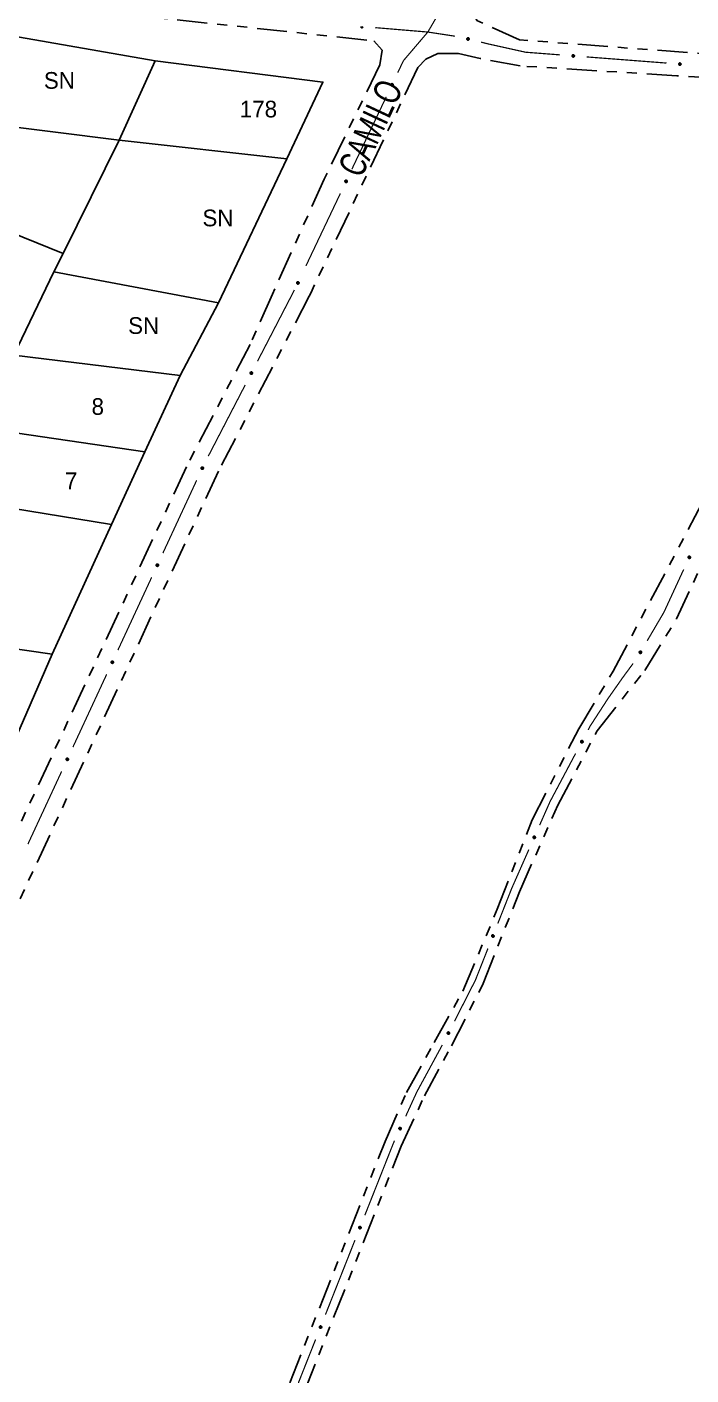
# Model space of a CAD drawing. Extents: x 203665 to 205970, y 4870865 to 4873745.
# Drawn here: x 204110.3 to 204209.7, y 4872557.5 to 4872759.1 of the extents above; entities that cross this region are included whole.
import ezdxf
from ezdxf.enums import TextEntityAlignment as Align

# ---------------------------------------------------------------- set-up
doc = ezdxf.new("R2010")
doc.units = 0
doc.header["$LTSCALE"] = 1.5
doc.header["$MEASUREMENT"] = 0
doc.linetypes.add('TRACO_25', pattern=[8, 3, -1, 1, -1, 1, -1])
for name, color, linetype in [('CD_MALHA_LOTES', 7, 'CONTINUOUS'), ('RU-QUADRA', 210, 'CONTINUOUS'), ('SV-EIXO-RUA-N-PAV', 6, 'CONTINUOUS'), ('SV-RUA-NAO-PAV', 7, 'CONTINUOUS'), ('SV-TXT-RUA-N-PAV', 7, 'CONTINUOUS'), ('Th_NmrPort', 1, 'CONTINUOUS')]:
    doc.layers.add(name, color=color, linetype=linetype)
doc.styles.add('ARIAL', font='ARIAL.SHX')

msp = doc.modelspace()

# ---------------------------------------------------------------- linework, layer by layer
at = {"layer": 'CD_MALHA_LOTES', "linetype": 'Continuous', "flags": 128}
for points in [[(204100.593371, 4872759.080587), (204129.508646, 4872754.007759)], [(204124.140947, 4872742.182294), (204129.508646, 4872754.007759)], [(204129.508646, 4872754.007759), (204154.622469, 4872750.850351)], [(204154.622469, 4872750.850351), (204149.199902, 4872739.361829)], [(204124.140947, 4872742.182294), (204094.290549, 4872745.913631)], [(204115.728558, 4872725.198725), (204124.140947, 4872742.182294)], [(204149.199902, 4872739.361829), (204124.140947, 4872742.182294)], [(204149.199902, 4872739.361829), (204138.984123, 4872717.83483)], [(204115.728558, 4872725.198725), (204089.446417, 4872735.816038)], [(204114.33308, 4872722.481786), (204115.728558, 4872725.198725)], [(204108.357162, 4872710.010408), (204114.33308, 4872722.481786)], [(204138.984123, 4872717.83483), (204114.33308, 4872722.481786)], [(204138.984123, 4872717.83483), (204133.263878, 4872706.978955)], [(204108.357162, 4872710.010408), (204133.263878, 4872706.978955)], [(204133.263878, 4872706.978955), (204127.972386, 4872695.540865)], [(204127.972386, 4872695.540865), (204103.095548, 4872699.169169)], [(204127.972386, 4872695.540865), (204123.000375, 4872684.669604)], [(204123.000375, 4872684.669604), (204098.196731, 4872688.72299)], [(204123.000375, 4872684.669604), (204114.127497, 4872665.269127)], [(204114.127497, 4872665.269127), (204059.944798, 4872673.105512)], [(204114.127497, 4872665.269127), (204105.971338, 4872646.659182)]]:
    msp.add_lwpolyline(points, dxfattribs=at)
at = {"layer": 'RU-QUADRA', "linetype": 'Continuous', "flags": 128}
msp.add_lwpolyline([(204100.604571, 4872759.075214), (204129.508646, 4872754.007759), (204154.622469, 4872750.850351), (204149.199902, 4872739.361829), (204138.984123, 4872717.83483), (204133.263878, 4872706.978955), (204127.972386, 4872695.540865), (204123.000375, 4872684.669604), (204114.127497, 4872665.269127), (204105.971338, 4872646.659182)], dxfattribs=at)
at = {"layer": 'SV-EIXO-RUA-N-PAV', "const_width": 0.18}
for points in [[(204172.240486, 4872761.606506), (204170.517344, 4872758.664423)], [(204170.32127, 4872758.329648), (204162.446646, 4872758.987944)], [(204170.517344, 4872758.664423), (204170.32127, 4872758.329648)], [(204170.32127, 4872758.329648), (204166.680361, 4872754.058971)], [(204170.418055, 4872758.314862), (204170.32127, 4872758.329648)], [(204174.372174, 4872757.71076), (204170.418055, 4872758.314862)], [(204179.514638, 4872756.517817), (204178.270065, 4872756.824173)], [(204180.21581, 4872756.362001), (204179.514638, 4872756.517817)], [(204184.950133, 4872755.309929), (204180.21581, 4872756.362001)], [(204185.09988, 4872755.298419), (204184.950133, 4872755.309929)], [(204190.085174, 4872754.915207), (204185.09988, 4872755.298419)], [(204206.038112, 4872753.688929), (204194.073408, 4872754.608638)], [(204166.674091, 4872754.051616), (204165.819507, 4872752.254084)], [(204166.680361, 4872754.058971), (204166.674091, 4872754.051616)], [(204164.102039, 4872748.641564), (204158.949636, 4872737.804002)], [(204157.232168, 4872734.191482), (204152.079765, 4872723.35392)], [(204150.356458, 4872719.744301), (204144.832029, 4872709.09157)], [(204142.990552, 4872705.540659), (204137.466123, 4872694.887928)], [(204135.729716, 4872691.285425), (204130.678313, 4872680.40042)], [(204208.608975, 4872677.947916), (204205.675563, 4872671.592203)], [(204128.994511, 4872676.772085), (204123.943108, 4872665.887081)], [(204205.665108, 4872671.569552), (204203.147131, 4872667.278755)], [(204205.675563, 4872671.592203), (204205.665108, 4872671.569552)], [(204201.037605, 4872663.884908), (204199.852824, 4872662.273606)], [(204122.259307, 4872662.258746), (204117.207903, 4872651.373742)], [(204199.852824, 4872662.273606), (204199.498408, 4872661.791601)], [(204199.498408, 4872661.791601), (204197.542605, 4872659.008342)], [(204197.290319, 4872658.64932), (204194.80735, 4872654.823171)], [(204197.542605, 4872659.008342), (204197.290319, 4872658.64932)], [(204194.613463, 4872654.5244), (204194.311344, 4872653.955856)], [(204194.80735, 4872654.823171), (204194.613463, 4872654.5244)], [(204192.434339, 4872650.423597), (204188.680329, 4872643.35908)], [(204115.524102, 4872647.745407), (204110.472698, 4872636.860402)], [(204188.613198, 4872643.232749), (204187.054123, 4872639.704963)], [(204188.680329, 4872643.35908), (204188.613198, 4872643.232749)], [(204185.43722, 4872636.046326), (204183.011865, 4872630.55837)], [(204182.869727, 4872630.236749), (204180.79111, 4872624.984755)], [(204183.011865, 4872630.55837), (204182.869727, 4872630.236749)], [(204179.319098, 4872621.265457), (204177.479082, 4872616.616334)], [(204177.448032, 4872616.537881), (204174.310051, 4872610.375174)], [(204177.479082, 4872616.616334), (204177.448032, 4872616.537881)], [(204172.48324, 4872606.816868), (204169.145006, 4872600.664129)], [(204168.676868, 4872599.801299), (204167.004104, 4872596.147667)], [(204169.145006, 4872600.664129), (204168.676868, 4872599.801299)], [(204165.188046, 4872592.181053), (204160.897601, 4872581.363398)], [(204165.33898, 4872592.510723), (204165.188046, 4872592.181053)], [(204159.422895, 4872577.645167), (204154.998776, 4872566.490474)], [(204153.52407, 4872562.772243), (204150.943334, 4872556.265339)]]:
    msp.add_lwpolyline(points, dxfattribs=at)
at = {"layer": 'SV-EIXO-RUA-N-PAV'}
for points in [[(204160.625796, 4872759.101487), (204160.613567, 4872759.066965), (204160.587608, 4872759.03289), (204160.587608, 4872759.03289), (204160.550715, 4872759.000781), (204160.512442, 4872758.98073), (204160.475706, 4872758.973194), (204160.441508, 4872758.974999), (204160.406729, 4872758.980787), (204160.372952, 4872758.994358), (204160.3388, 4872759.017724), (204160.306331, 4872759.054507), (204160.288368, 4872759.095064)], [(204160.61498, 4872759.084761), (204160.301881, 4872759.073965)], [(204160.613567, 4872759.066965), (204160.306331, 4872759.054507)], [(204160.5999, 4872759.05179), (204160.326235, 4872759.037697)], [(204160.587608, 4872759.03289), (204160.3388, 4872759.017724)], [(204160.566802, 4872759.016217), (204160.363281, 4872759.005845)], [(204160.550715, 4872759.000781), (204160.372952, 4872758.994358)], [(204160.528947, 4872758.989257), (204160.398745, 4872758.987818)], [(204160.512442, 4872758.98073), (204160.406729, 4872758.980787)], [(204176.500554, 4872757.256388), (204176.151909, 4872757.306091)], [(204176.489742, 4872757.222716), (204176.155505, 4872757.26945)], [(204176.50134, 4872757.274841), (204176.156969, 4872757.325883)], [(204176.506964, 4872757.291215), (204176.157366, 4872757.341441)], [(204176.491209, 4872757.239393), (204176.158111, 4872757.28485)], [(204176.47643, 4872757.2079), (204176.165531, 4872757.246487)], [(204176.503195, 4872757.310921), (204176.166122, 4872757.357356)], [(204176.472236, 4872757.190548), (204176.166865, 4872757.226571)], [(204176.505797, 4872757.327475), (204176.168777, 4872757.37374)], [(204176.4971, 4872757.348958), (204176.183876, 4872757.389523)], [(204176.456352, 4872757.177711), (204176.183876, 4872757.20684)], [(204176.492138, 4872757.367459), (204176.189289, 4872757.405529)], [(204176.44124, 4872757.160979), (204176.193144, 4872757.185139)], [(204176.475778, 4872757.387933), (204176.206931, 4872757.420384)], [(204176.41807, 4872757.147787), (204176.215451, 4872757.169557)], [(204176.467606, 4872757.409542), (204176.218416, 4872757.435701)], [(204176.399756, 4872757.135074), (204176.223196, 4872757.156692)], [(204176.446527, 4872757.423238), (204176.24721, 4872757.447006)], [(204176.376446, 4872757.127117), (204176.247638, 4872757.146176)], [(204176.358805, 4872757.121293), (204176.254417, 4872757.137977)], [(204176.437279, 4872757.438922), (204176.260717, 4872757.461117)], [(204176.417642, 4872757.448616), (204176.287183, 4872757.466677)], [(204176.406737, 4872757.45747), (204176.300956, 4872757.474353)], [(204192.257602, 4872754.7804), (204191.904499, 4872754.77265)], [(204192.256987, 4872754.744993), (204191.904909, 4872754.736883)], [(204192.254737, 4872754.763326), (204191.906658, 4872754.757237)], [(204192.250508, 4872754.815979), (204191.910462, 4872754.806382)], [(204192.250654, 4872754.799222), (204191.910528, 4872754.789785)], [(204192.25184, 4872754.710005), (204191.914462, 4872754.701327)], [(204192.250553, 4872754.726697), (204191.914509, 4872754.716946)], [(204192.238407, 4872754.835746), (204191.922771, 4872754.824426)], [(204192.230481, 4872754.853183), (204191.925488, 4872754.841103)], [(204192.241136, 4872754.693207), (204191.928116, 4872754.680318)], [(204192.239843, 4872754.675403), (204191.932697, 4872754.66089)], [(204192.210986, 4872754.870699), (204191.940456, 4872754.858649)], [(204192.199383, 4872754.890677), (204191.949275, 4872754.875641)], [(204192.226277, 4872754.660136), (204191.952712, 4872754.644213)], [(204192.214112, 4872754.641154), (204191.965411, 4872754.624325)], [(204192.176344, 4872754.900733), (204191.975827, 4872754.891512)], [(204192.164651, 4872754.914689), (204191.986838, 4872754.907647)], [(204192.143691, 4872754.921034), (204192.012036, 4872754.917468)], [(204192.131482, 4872754.927981), (204192.024365, 4872754.927298)], [(204192.193417, 4872754.624342), (204191.98997, 4872754.61261)], [(204192.177434, 4872754.6088), (204191.999718, 4872754.601188)], [(204192.155743, 4872754.59713), (204192.025554, 4872754.594821)], [(204192.139296, 4872754.588493), (204192.033585, 4872754.587843)], [(204208.21054, 4872753.554122), (204207.857438, 4872753.546372)], [(204208.209925, 4872753.518715), (204207.857848, 4872753.510605)], [(204208.207675, 4872753.537048), (204207.859596, 4872753.530959)], [(204208.203446, 4872753.5897), (204207.863401, 4872753.580104)], [(204208.203592, 4872753.572944), (204207.863467, 4872753.563507)], [(204208.204778, 4872753.483727), (204207.867401, 4872753.475048)], [(204208.203491, 4872753.500419), (204207.867447, 4872753.490668)], [(204208.191345, 4872753.609468), (204207.875709, 4872753.598148)], [(204208.183419, 4872753.626905), (204207.878426, 4872753.614825)], [(204208.194074, 4872753.466929), (204207.881055, 4872753.454039)], [(204208.192781, 4872753.449124), (204207.885635, 4872753.434612)], [(204208.163924, 4872753.644421), (204207.893394, 4872753.632371)], [(204208.152321, 4872753.664398), (204207.902213, 4872753.649363)], [(204208.179215, 4872753.433857), (204207.90565, 4872753.417935)], [(204208.16705, 4872753.414876), (204207.918349, 4872753.398047)], [(204208.129282, 4872753.674454), (204207.928765, 4872753.665234)], [(204208.117589, 4872753.688411), (204207.939776, 4872753.681368)], [(204208.146356, 4872753.398064), (204207.942909, 4872753.386332)], [(204208.130373, 4872753.382521), (204207.952657, 4872753.37491)], [(204208.096629, 4872753.694756), (204207.964974, 4872753.69119)], [(204208.08442, 4872753.701702), (204207.977303, 4872753.70102)], [(204208.108682, 4872753.370852), (204207.978492, 4872753.368542)], [(204208.092234, 4872753.362215), (204207.986523, 4872753.361565)], [(204164.883696, 4872750.606124), (204164.807969, 4872750.367282)], [(204164.906507, 4872750.609784), (204164.820664, 4872750.352952)], [(204164.929852, 4872750.621694), (204164.83167, 4872750.332684)], [(204164.948972, 4872750.622834), (204164.846261, 4872750.324163)], [(204164.971766, 4872750.627035), (204164.858685, 4872750.306199)], [(204164.987458, 4872750.621157), (204164.8742, 4872750.300304)], [(204165.00752, 4872750.620888), (204164.88803, 4872750.288527)], [(204165.022428, 4872750.612086), (204164.903191, 4872750.28501)], [(204165.040347, 4872750.607606), (204164.921561, 4872750.276074)], [(204164.824508, 4872750.556134), (204164.786702, 4872750.455908)], [(204164.835374, 4872750.565036), (204164.791453, 4872750.440873)], [(204164.848818, 4872750.582323), (204164.791577, 4872750.413829)], [(204164.866041, 4872750.588229), (204164.802685, 4872750.397761)], [(204165.055115, 4872750.595035), (204164.943616, 4872750.277879)], [(204165.071157, 4872750.590246), (204164.958177, 4872750.272229)], [(204165.082995, 4872750.574226), (204164.982687, 4872750.277434)], [(204165.099149, 4872750.566629), (204165.002464, 4872750.274737)], [(204165.10853, 4872750.548488), (204165.025213, 4872750.287434)], [(204165.121882, 4872750.530321), (204165.048334, 4872750.292149)], [(204165.130146, 4872750.504972), (204165.068083, 4872750.310868)], [(204165.138917, 4872750.484476), (204165.082242, 4872750.315867)], [(204165.142025, 4872750.460042), (204165.097457, 4872750.337696)], [(204165.144184, 4872750.44159), (204165.106852, 4872750.342689)], [(204157.954637, 4872736.106052), (204157.916831, 4872736.005826)], [(204157.965503, 4872736.114954), (204157.921582, 4872735.990791)], [(204157.978947, 4872736.132241), (204157.921706, 4872735.963747)], [(204157.99617, 4872736.138146), (204157.932814, 4872735.947679)], [(204158.013825, 4872736.156042), (204157.938098, 4872735.917199)], [(204158.036636, 4872736.159702), (204157.950793, 4872735.90287)], [(204158.059981, 4872736.171612), (204157.961799, 4872735.882602)], [(204158.079101, 4872736.172752), (204157.97639, 4872735.874081)], [(204158.101895, 4872736.176953), (204157.988814, 4872735.856117)], [(204158.117587, 4872736.171075), (204158.004329, 4872735.850222)], [(204158.137649, 4872736.170806), (204158.018159, 4872735.838445)], [(204158.152557, 4872736.162004), (204158.03332, 4872735.834928)], [(204158.170476, 4872736.157524), (204158.05169, 4872735.825991)], [(204158.185245, 4872736.144953), (204158.073745, 4872735.827796)], [(204158.201287, 4872736.140163), (204158.088306, 4872735.822147)], [(204158.213124, 4872736.124144), (204158.112816, 4872735.827352)], [(204158.229278, 4872736.116547), (204158.132593, 4872735.824655)], [(204158.238659, 4872736.098406), (204158.155342, 4872735.837351)], [(204158.252011, 4872736.080239), (204158.178463, 4872735.842067)], [(204158.260275, 4872736.05489), (204158.198212, 4872735.860786)], [(204158.269046, 4872736.034394), (204158.212371, 4872735.865785)], [(204158.272154, 4872736.00996), (204158.227586, 4872735.887614)], [(204158.274313, 4872735.991508), (204158.236981, 4872735.892606)], [(204150.735486, 4872720.921295), (204150.69768, 4872720.821068)], [(204150.746352, 4872720.930197), (204150.70243, 4872720.806033)], [(204150.759796, 4872720.947484), (204150.702555, 4872720.778989)], [(204150.777019, 4872720.953389), (204150.713663, 4872720.762921)], [(204150.794673, 4872720.971284), (204150.718947, 4872720.732442)], [(204150.817485, 4872720.974944), (204150.731642, 4872720.718112)], [(204150.84083, 4872720.986854), (204150.742648, 4872720.697844)], [(204150.85995, 4872720.987995), (204150.757239, 4872720.689323)], [(204150.882743, 4872720.992195), (204150.769663, 4872720.671359)], [(204150.898436, 4872720.986318), (204150.785178, 4872720.665464)], [(204150.918498, 4872720.986048), (204150.799008, 4872720.653687)], [(204150.933406, 4872720.977246), (204150.814169, 4872720.650171)], [(204150.951325, 4872720.972767), (204150.832539, 4872720.641234)], [(204150.966093, 4872720.960195), (204150.854593, 4872720.643039)], [(204150.982135, 4872720.955406), (204150.869155, 4872720.63739)], [(204150.993973, 4872720.939387), (204150.893665, 4872720.642594)], [(204151.010127, 4872720.93179), (204150.913442, 4872720.639897)], [(204151.019508, 4872720.913648), (204150.936191, 4872720.652594)], [(204151.03286, 4872720.895482), (204150.959312, 4872720.657309)], [(204151.041124, 4872720.870132), (204150.979061, 4872720.676028)], [(204151.049895, 4872720.849636), (204150.99322, 4872720.681027)], [(204151.053003, 4872720.825202), (204151.008435, 4872720.702857)], [(204151.055162, 4872720.806751), (204151.01783, 4872720.707849)], [(204143.778856, 4872707.429076), (204143.737604, 4872707.330218)], [(204143.804058, 4872707.454408), (204143.741019, 4872707.287996)], [(204143.790023, 4872707.437597), (204143.741831, 4872707.315028)], [(204143.821475, 4872707.459713), (204143.751564, 4872707.271553)], [(204143.839738, 4872707.476987), (204143.75579, 4872707.240909)], [(204143.862663, 4872707.479856), (204143.767982, 4872707.226148)], [(204143.886406, 4872707.49095), (204143.778279, 4872707.205511)], [(204143.905554, 4872707.491428), (204143.792567, 4872707.196491)], [(204143.928479, 4872707.494837), (204143.804362, 4872707.178107)], [(204143.943959, 4872707.48842), (204143.819664, 4872707.171679)], [(204143.963999, 4872707.487456), (204143.833077, 4872707.159431)], [(204143.978594, 4872707.478144), (204143.848107, 4872707.155391)], [(204143.996347, 4872707.473047), (204143.866157, 4872707.145824)], [(204144.010672, 4872707.459972), (204143.888261, 4872707.146864)], [(204144.026538, 4872707.45463), (204143.902619, 4872707.140715)], [(204144.037814, 4872707.43821), (204143.927294, 4872707.145068)], [(204144.053696, 4872707.430059), (204143.946966, 4872707.141688)], [(204144.062443, 4872707.411604), (204143.970141, 4872707.153589)], [(204144.075158, 4872707.392986), (204143.99341, 4872707.157502)], [(204144.08254, 4872707.367366), (204144.013796, 4872707.175526)], [(204144.090597, 4872707.346578), (204144.02812, 4872707.180032)], [(204144.092857, 4872707.322051), (204144.044081, 4872707.201322)], [(204144.094376, 4872707.303536), (204144.053643, 4872707.205986)], [(204136.434351, 4872693.20663), (204136.397478, 4872693.106057)], [(204136.445133, 4872693.215633), (204136.402368, 4872693.091066)], [(204136.458416, 4872693.233044), (204136.402744, 4872693.064025)], [(204136.475583, 4872693.239109), (204136.414001, 4872693.048061)], [(204136.493071, 4872693.257168), (204136.419568, 4872693.017632)], [(204136.515847, 4872693.26104), (204136.432397, 4872693.003421)], [(204136.53908, 4872693.273167), (204136.44359, 4872692.983256)], [(204136.558189, 4872693.274485), (204136.458259, 4872692.974871)], [(204136.580942, 4872693.278897), (204136.47085, 4872692.957023)], [(204136.596689, 4872693.273166), (204136.48642, 4872692.951273)], [(204136.616752, 4872693.273083), (204136.500358, 4872692.939625)], [(204136.631742, 4872693.26442), (204136.515551, 4872692.93625)], [(204136.649702, 4872693.260107), (204136.534004, 4872692.927484)], [(204136.664586, 4872693.247674), (204136.55604, 4872692.929494)], [(204136.680672, 4872693.243034), (204136.570654, 4872692.923981)], [(204136.692658, 4872693.227125), (204136.595114, 4872692.929413)], [(204136.708882, 4872693.219679), (204136.614916, 4872692.9269)], [(204136.718432, 4872693.201626), (204136.637546, 4872692.939807)], [(204136.731951, 4872693.183584), (204136.660621, 4872692.944738)], [(204136.740452, 4872693.158312), (204136.680196, 4872692.963639)], [(204136.749413, 4872693.137899), (204136.694308, 4872692.96877)], [(204136.752747, 4872693.113494), (204136.709319, 4872692.99074)], [(204136.755078, 4872693.095064), (204136.718668, 4872692.995819)], [(204129.699146, 4872678.693291), (204129.662274, 4872678.592718)], [(204129.709928, 4872678.702294), (204129.667164, 4872678.577727)], [(204129.723211, 4872678.719705), (204129.66754, 4872678.550685)], [(204129.740379, 4872678.72577), (204129.678796, 4872678.534721)], [(204129.757866, 4872678.743829), (204129.684364, 4872678.504293)], [(204129.780642, 4872678.747701), (204129.697192, 4872678.490081)], [(204129.803876, 4872678.759827), (204129.708385, 4872678.469917)], [(204129.822985, 4872678.761146), (204129.723055, 4872678.461532)], [(204129.845738, 4872678.765558), (204129.735645, 4872678.443684)], [(204129.861484, 4872678.759826), (204129.751215, 4872678.437934)], [(204129.881547, 4872678.759744), (204129.765153, 4872678.426286)], [(204129.896537, 4872678.751081), (204129.780346, 4872678.42291)], [(204129.914497, 4872678.746768), (204129.798799, 4872678.414145)], [(204129.929382, 4872678.734334), (204129.820836, 4872678.416155)], [(204129.945467, 4872678.729694), (204129.835449, 4872678.410641)], [(204129.957453, 4872678.713786), (204129.85991, 4872678.416073)], [(204129.973677, 4872678.706339), (204129.879711, 4872678.413561)], [(204129.983227, 4872678.688286), (204129.902341, 4872678.426468)], [(204129.996747, 4872678.670245), (204129.925417, 4872678.431398)], [(204130.005247, 4872678.644973), (204129.944991, 4872678.4503)], [(204130.014208, 4872678.624559), (204129.959103, 4872678.455431)], [(204130.017543, 4872678.600155), (204129.974115, 4872678.477401)], [(204130.019873, 4872678.581725), (204129.983463, 4872678.48248)], [(204209.309604, 4872679.870586), (204209.272941, 4872679.769936)], [(204209.320367, 4872679.879612), (204209.277862, 4872679.754956)], [(204209.333614, 4872679.897051), (204209.278294, 4872679.727915)], [(204209.350769, 4872679.903151), (204209.289584, 4872679.711975)], [(204209.368218, 4872679.921246), (204209.295215, 4872679.681558)], [(204209.390986, 4872679.925166), (204209.308073, 4872679.667373)], [(204209.414194, 4872679.937341), (204209.319308, 4872679.647232)], [(204209.4333, 4872679.938699), (204209.333995, 4872679.638878)], [(204209.456044, 4872679.943159), (204209.346623, 4872679.621056)], [(204209.471803, 4872679.93746), (204209.362205, 4872679.615338)], [(204209.491866, 4872679.937419), (204209.376167, 4872679.60372)], [(204209.506874, 4872679.928788), (204209.391367, 4872679.600376)], [(204209.524843, 4872679.924512), (204209.409838, 4872679.591649)], [(204209.539753, 4872679.91211), (204209.431871, 4872679.593704)], [(204209.555849, 4872679.907503), (204209.446496, 4872679.588221)], [(204209.567867, 4872679.89162), (204209.470945, 4872679.593704)], [(204209.584107, 4872679.884207), (204209.490751, 4872679.591233)], [(204209.593694, 4872679.866174), (204209.513354, 4872679.604188)], [(204209.607252, 4872679.84816), (204209.53642, 4872679.609166)], [(204209.615804, 4872679.822907), (204209.555954, 4872679.628108)], [(204209.624808, 4872679.802512), (204209.570056, 4872679.633269)], [(204209.628194, 4872679.778114), (204209.585022, 4872679.65527)], [(204209.630562, 4872679.759689), (204209.594359, 4872679.660368)], [(204122.963941, 4872664.179952), (204122.927069, 4872664.079378)], [(204122.974723, 4872664.188955), (204122.931959, 4872664.064388)], [(204122.988006, 4872664.206366), (204122.932335, 4872664.037346)], [(204123.005174, 4872664.212431), (204122.943591, 4872664.021382)], [(204123.022661, 4872664.230489), (204122.949159, 4872663.990953)], [(204123.045437, 4872664.234362), (204122.961987, 4872663.976742)], [(204123.068671, 4872664.246488), (204122.97318, 4872663.956577)], [(204123.08778, 4872664.247806), (204122.98785, 4872663.948193)], [(204123.110533, 4872664.252219), (204123.000441, 4872663.930345)], [(204123.126279, 4872664.246487), (204123.01601, 4872663.924594)], [(204123.146343, 4872664.246404), (204123.029949, 4872663.912947)], [(204123.161332, 4872664.237742), (204123.045141, 4872663.909571)], [(204123.179292, 4872664.233429), (204123.063594, 4872663.900806)], [(204123.194177, 4872664.220995), (204123.085631, 4872663.902816)], [(204123.210263, 4872664.216355), (204123.100245, 4872663.897302)], [(204123.222248, 4872664.200447), (204123.124705, 4872663.902734)], [(204123.238473, 4872664.193), (204123.144506, 4872663.900221)], [(204123.248022, 4872664.174947), (204123.167136, 4872663.913129)], [(204123.261542, 4872664.156905), (204123.190212, 4872663.918059)], [(204123.270042, 4872664.131634), (204123.209786, 4872663.936961)], [(204123.279003, 4872664.11122), (204123.223898, 4872663.942092)], [(204123.282338, 4872664.086816), (204123.23891, 4872663.964061)], [(204123.284668, 4872664.068385), (204123.248258, 4872663.969141)], [(204202.008538, 4872665.673556), (204201.962177, 4872665.576989)], [(204202.035028, 4872665.697537), (204201.963381, 4872665.534645)], [(204202.020135, 4872665.681482), (204201.965604, 4872665.561598)], [(204202.052699, 4872665.701925), (204201.973053, 4872665.517674)], [(204202.07184, 4872665.718221), (204201.975672, 4872665.486851)], [(204202.094882, 4872665.719888), (204201.987076, 4872665.471474)], [(204202.119173, 4872665.729727), (204201.996281, 4872665.450327)], [(204202.13832, 4872665.729204), (204202.010077, 4872665.440572)], [(204202.161392, 4872665.73141), (204202.020896, 4872665.421598)], [(204202.176515, 4872665.724193), (204202.035841, 4872665.414378)], [(204202.196478, 4872665.722184), (204202.048597, 4872665.401446)], [(204202.210566, 4872665.712121), (204202.063395, 4872665.396627)], [(204202.228029, 4872665.706103), (204202.080921, 4872665.38613)], [(204202.241651, 4872665.692298), (204202.103049, 4872665.386014)], [(204202.257217, 4872665.686135), (204202.117065, 4872665.379122)], [(204202.267619, 4872665.669148), (204202.141934, 4872665.38218)], [(204202.283053, 4872665.660178), (204202.161403, 4872665.377777)], [(204202.290825, 4872665.641291), (204202.185167, 4872665.388452)], [(204202.302549, 4872665.622035), (204202.20861, 4872665.391143)], [(204202.308583, 4872665.596064), (204202.229909, 4872665.408078)], [(204202.315542, 4872665.574884), (204202.244449, 4872665.411829)], [(204202.316518, 4872665.550272), (204202.261501, 4872665.432256)], [(204202.317067, 4872665.531703), (204202.271294, 4872665.436414)], [(204193.241547, 4872652.304011), (204193.199305, 4872652.205572)], [(204193.267002, 4872652.329089), (204193.202297, 4872652.163317)], [(204193.252799, 4872652.312419), (204193.20338, 4872652.19034)], [(204193.284471, 4872652.334219), (204193.212676, 4872652.146769)], [(204193.302907, 4872652.351309), (204193.216595, 4872652.116085)], [(204193.325859, 4872652.353947), (204193.228638, 4872652.101202)], [(204193.349712, 4872652.364803), (204193.238728, 4872652.080463)], [(204193.368864, 4872652.365089), (204193.252924, 4872652.0713)], [(204193.391822, 4872652.368268), (204193.264534, 4872652.052799)], [(204193.407237, 4872652.361696), (204193.27977, 4872652.046217)], [(204193.427267, 4872652.360531), (204193.293061, 4872652.033835)], [(204193.441767, 4872652.351073), (204193.308049, 4872652.029645)], [(204193.459468, 4872652.345797), (204193.326002, 4872652.019897)], [(204193.473661, 4872652.332579), (204193.348115, 4872652.020716)], [(204193.489473, 4872652.327079), (204193.362411, 4872652.014422)], [(204193.500583, 4872652.310547), (204193.387128, 4872652.018528)], [(204193.516383, 4872652.302237), (204193.406765, 4872652.014951)], [(204193.524945, 4872652.283695), (204193.430058, 4872652.026619)], [(204193.537472, 4872652.26495), (204193.453366, 4872652.030298)], [(204193.544597, 4872652.239257), (204193.473931, 4872652.048117)], [(204193.552444, 4872652.21839), (204193.4883, 4872652.052479)], [(204193.554458, 4872652.193841), (204193.504474, 4872652.073607)], [(204193.555791, 4872652.175312), (204193.514083, 4872652.078175)], [(204116.228737, 4872649.666612), (204116.191864, 4872649.566039)], [(204116.239519, 4872649.675615), (204116.196754, 4872649.551049)], [(204116.252802, 4872649.693027), (204116.19713, 4872649.524007)], [(204116.269969, 4872649.699091), (204116.208387, 4872649.508043)], [(204116.287456, 4872649.71715), (204116.213954, 4872649.477614)], [(204116.310233, 4872649.721022), (204116.226782, 4872649.463403)], [(204116.333466, 4872649.733149), (204116.237976, 4872649.443238)], [(204116.352575, 4872649.734467), (204116.252645, 4872649.434854)], [(204116.375328, 4872649.738879), (204116.265236, 4872649.417005)], [(204116.391074, 4872649.733148), (204116.280805, 4872649.411255)], [(204116.411138, 4872649.733065), (204116.294744, 4872649.399607)], [(204116.426128, 4872649.724402), (204116.309937, 4872649.396232)], [(204116.444087, 4872649.720089), (204116.328389, 4872649.387466)], [(204116.458972, 4872649.707656), (204116.350426, 4872649.389476)], [(204116.475058, 4872649.703016), (204116.36504, 4872649.383963)], [(204116.487043, 4872649.687107), (204116.3895, 4872649.389395)], [(204116.503268, 4872649.679661), (204116.409301, 4872649.386882)], [(204116.512817, 4872649.661608), (204116.431931, 4872649.39979)], [(204116.526337, 4872649.643566), (204116.455007, 4872649.40472)], [(204116.534837, 4872649.618294), (204116.474581, 4872649.423622)], [(204116.543798, 4872649.597881), (204116.488694, 4872649.428752)], [(204116.547133, 4872649.573477), (204116.503705, 4872649.450722)], [(204116.549463, 4872649.555046), (204116.513053, 4872649.455801)], [(204186.106463, 4872637.980144), (204186.071443, 4872637.878911)], [(204186.117078, 4872637.989344), (204186.076608, 4872637.864013)], [(204186.130039, 4872638.006996), (204186.07748, 4872637.836983)], [(204186.147093, 4872638.013375), (204186.089028, 4872637.821228)], [(204186.164245, 4872638.031751), (204186.095153, 4872637.790906)], [(204186.186947, 4872638.036041), (204186.10824, 4872637.776933)], [(204186.209954, 4872638.048592), (204186.119802, 4872637.756977)], [(204186.229035, 4872638.050261), (204186.134623, 4872637.748863)], [(204186.251703, 4872638.05509), (204186.147539, 4872637.73125)], [(204186.267552, 4872638.049649), (204186.163211, 4872637.725786)], [(204186.287614, 4872638.049935), (204186.177362, 4872637.714396)], [(204186.30276, 4872638.041548), (204186.192614, 4872637.7113)], [(204186.320796, 4872638.037566), (204186.211224, 4872637.702875)], [(204186.335906, 4872638.025408), (204186.23322, 4872637.705289)], [(204186.352075, 4872638.021064), (204186.247933, 4872637.700045)], [(204186.36435, 4872638.005378), (204186.272289, 4872637.705925)], [(204186.380709, 4872637.998231), (204186.292133, 4872637.703776)], [(204186.390588, 4872637.980356), (204186.314523, 4872637.717097)], [(204186.404437, 4872637.962566), (204186.337504, 4872637.72245)], [(204186.413399, 4872637.937454), (204186.356728, 4872637.741708)], [(204186.422734, 4872637.917209), (204186.370743, 4872637.747097)], [(204186.426516, 4872637.89287), (204186.385349, 4872637.769339)], [(204186.429184, 4872637.874485), (204186.394602, 4872637.774589)], [(204179.9119, 4872623.22406), (204179.880882, 4872623.12153)], [(204179.922146, 4872623.233669), (204179.886627, 4872623.106846)], [(204179.934404, 4872623.251817), (204179.88856, 4872623.079871)], [(204179.951193, 4872623.25886), (204179.900718, 4872623.064582)], [(204179.967612, 4872623.277896), (204179.908029, 4872623.034524)], [(204179.990127, 4872623.283074), (204179.921654, 4872623.021076)], [(204180.012623, 4872623.296519), (204179.93399, 4872623.001589)], [(204180.031624, 4872623.298935), (204179.949118, 4872622.994063)], [(204180.054086, 4872623.304651), (204179.962716, 4872622.97697)], [(204180.070136, 4872623.299836), (204179.978591, 4872622.972126)], [(204180.090171, 4872623.300909), (204179.993177, 4872622.961301)], [(204180.105635, 4872623.293124), (204180.008539, 4872622.958806)], [(204180.123813, 4872623.289853), (204180.027466, 4872622.951118)], [(204180.139389, 4872623.278297), (204180.049351, 4872622.954394)], [(204180.155716, 4872623.274591), (204180.064258, 4872622.949731)], [(204180.168598, 4872623.2594), (204180.088365, 4872622.956563)], [(204180.185224, 4872623.2529), (204180.108278, 4872622.955195)], [(204180.195797, 4872623.235427), (204180.130127, 4872622.969385)], [(204180.210334, 4872623.218194), (204180.15288, 4872622.975636)], [(204180.220276, 4872623.193454), (204180.171333, 4872622.995634)], [(204180.230398, 4872623.17359), (204180.185126, 4872623.001569)], [(204180.235133, 4872623.149419), (204180.198847, 4872623.024367)], [(204180.238521, 4872623.131153), (204180.207888, 4872623.029976)], [(204173.269275, 4872608.704892), (204173.228759, 4872608.60573)], [(204173.294288, 4872608.730411), (204173.232489, 4872608.563534)], [(204173.280378, 4872608.713496), (204173.233099, 4872608.590572)], [(204173.311665, 4872608.735846), (204173.243156, 4872608.54717)], [(204173.329799, 4872608.753255), (204173.24761, 4872608.516559)], [(204173.352701, 4872608.756294), (204173.259911, 4872608.501889)], [(204173.376362, 4872608.767565), (204173.270361, 4872608.481329)], [(204173.395506, 4872608.768185), (204173.284715, 4872608.472415)], [(204173.418405, 4872608.771765), (204173.296647, 4872608.45412)], [(204173.433932, 4872608.765463), (204173.311996, 4872608.447806)], [(204173.453979, 4872608.764648), (204173.325501, 4872608.435657)], [(204173.468642, 4872608.755445), (204173.34056, 4872608.43173)], [(204173.486433, 4872608.750479), (204173.358681, 4872608.422297)], [(204173.500854, 4872608.737511), (204173.380776, 4872608.423502)], [(204173.51676, 4872608.732288), (204173.395179, 4872608.417459)], [(204173.528158, 4872608.715953), (204173.419821, 4872608.421996)], [(204173.5441, 4872608.707919), (204173.439518, 4872608.418762)], [(204173.552984, 4872608.68953), (204173.462603, 4872608.430836)], [(204173.565837, 4872608.671007), (204173.485844, 4872608.434921)], [(204173.57341, 4872608.645443), (204173.506094, 4872608.453097)], [(204173.581621, 4872608.624716), (204173.520384, 4872608.457709)], [(204173.584063, 4872608.600206), (204173.536187, 4872608.479117)], [(204173.58572, 4872608.581703), (204173.545714, 4872608.483852)], [(204166.033728, 4872594.435526), (204165.997373, 4872594.334764)], [(204166.044463, 4872594.444584), (204166.00234, 4872594.319799)], [(204166.057656, 4872594.462063), (204166.002855, 4872594.29276)], [(204166.074793, 4872594.468216), (204166.014193, 4872594.276854)], [(204166.092187, 4872594.486365), (204166.019917, 4872594.246454)], [(204166.114943, 4872594.490354), (204166.032818, 4872594.232309)], [(204166.138114, 4872594.5026), (204166.044115, 4872594.212202)], [(204166.157215, 4872594.504016), (204166.058827, 4872594.203893)], [(204166.179946, 4872594.508546), (204166.07151, 4872594.18611)], [(204166.195721, 4872594.502895), (204166.087109, 4872594.18044)], [(204166.215785, 4872594.502915), (204166.101107, 4872594.168864)], [(204166.230819, 4872594.49433), (204166.116317, 4872594.165566)], [(204166.2488, 4872594.490109), (204166.134814, 4872594.156896)], [(204166.263749, 4872594.477752), (204166.15684, 4872594.159019)], [(204166.279858, 4872594.473195), (204166.171482, 4872594.153581)], [(204166.291926, 4872594.457348), (204166.195914, 4872594.159138)], [(204166.308188, 4872594.449986), (204166.215728, 4872594.156728)], [(204166.31783, 4872594.431982), (204166.238291, 4872594.169751)], [(204166.331443, 4872594.41401), (204166.261341, 4872594.1748)], [(204166.340073, 4872594.388782), (204166.280818, 4872594.193802)], [(204166.349139, 4872594.368415), (204166.294904, 4872594.199005)], [(204166.352599, 4872594.344028), (204166.309802, 4872594.221052)], [(204166.355024, 4872594.32561), (204166.319124, 4872594.226179)], [(204160.017116, 4872579.60334), (204159.986024, 4872579.500832)], [(204160.027369, 4872579.612942), (204159.991758, 4872579.486144)], [(204160.03964, 4872579.63108), (204159.993672, 4872579.459168)], [(204160.056435, 4872579.638112), (204160.005818, 4872579.44387)], [(204160.072867, 4872579.657136), (204160.013107, 4872579.413807)], [(204160.095386, 4872579.662297), (204160.026723, 4872579.400348)], [(204160.117892, 4872579.675725), (204160.039045, 4872579.380853)], [(204160.136895, 4872579.678129), (204160.054168, 4872579.373316)], [(204160.15936, 4872579.683828), (204160.067753, 4872579.356213)], [(204160.175407, 4872579.679001), (204160.083625, 4872579.351358)], [(204160.195443, 4872579.68006), (204160.098203, 4872579.340522)], [(204160.210901, 4872579.672263), (204160.113563, 4872579.338016)], [(204160.229077, 4872579.668979), (204160.132485, 4872579.330314)], [(204160.244645, 4872579.657412), (204160.154372, 4872579.333574)], [(204160.260968, 4872579.653695), (204160.169275, 4872579.3289)], [(204160.273839, 4872579.638494), (204160.193387, 4872579.335715)], [(204160.290461, 4872579.631982), (204160.213299, 4872579.334333)], [(204160.301022, 4872579.614501), (204160.235158, 4872579.348506)], [(204160.315546, 4872579.597258), (204160.257916, 4872579.354741)], [(204160.32547, 4872579.57251), (204160.276384, 4872579.374726)], [(204160.335577, 4872579.552639), (204160.290181, 4872579.380651)], [(204160.340295, 4872579.528465), (204160.303919, 4872579.403439)], [(204160.34367, 4872579.510196), (204160.312963, 4872579.409041)], [(204154.118292, 4872564.730416), (204154.087199, 4872564.627908)], [(204154.128544, 4872564.740018), (204154.092934, 4872564.61322)], [(204154.140815, 4872564.758156), (204154.094847, 4872564.586244)], [(204154.15761, 4872564.765188), (204154.106993, 4872564.570946)], [(204154.174042, 4872564.784212), (204154.114283, 4872564.540883)], [(204154.196561, 4872564.789373), (204154.127898, 4872564.527424)], [(204154.219067, 4872564.802802), (204154.14022, 4872564.507929)], [(204154.23807, 4872564.805205), (204154.155343, 4872564.500392)], [(204154.260535, 4872564.810904), (204154.168929, 4872564.483289)], [(204154.276582, 4872564.806077), (204154.1848, 4872564.478434)], [(204154.296618, 4872564.807136), (204154.199379, 4872564.467598)], [(204154.312076, 4872564.79934), (204154.214739, 4872564.465092)], [(204154.330252, 4872564.796055), (204154.23366, 4872564.45739)], [(204154.34582, 4872564.784488), (204154.255547, 4872564.46065)], [(204154.362144, 4872564.780771), (204154.270451, 4872564.455977)], [(204154.375015, 4872564.76557), (204154.294562, 4872564.462791)], [(204154.391636, 4872564.759058), (204154.314474, 4872564.461409)], [(204154.402197, 4872564.741577), (204154.336333, 4872564.475582)], [(204154.416721, 4872564.724334), (204154.359091, 4872564.481817)], [(204154.426645, 4872564.699587), (204154.377559, 4872564.501802)], [(204154.436753, 4872564.679716), (204154.391356, 4872564.507727)], [(204154.44147, 4872564.655541), (204154.405094, 4872564.530515)], [(204154.444845, 4872564.637272), (204154.414138, 4872564.536118)]]:
    msp.add_lwpolyline(points, dxfattribs=at)
for points in [[(204176.44124, 4872757.160979), (204176.399756, 4872757.135074), (204176.358805, 4872757.121293), (204176.321341, 4872757.119629), (204176.287853, 4872757.126791), (204176.254417, 4872757.137977), (204176.223196, 4872757.156692), (204176.193144, 4872757.185139), (204176.166865, 4872757.226571), (204176.155505, 4872757.26945), (204176.151909, 4872757.306091), (204176.157366, 4872757.341441), (204176.168777, 4872757.37374), (204176.189289, 4872757.405529), (204176.218416, 4872757.435701), (204176.260717, 4872757.461117), (204176.300956, 4872757.474353), (204176.337235, 4872757.475011), (204176.372739, 4872757.469299), (204176.406737, 4872757.45747), (204176.437279, 4872757.438922), (204176.467606, 4872757.409542), (204176.492138, 4872757.367459), (204176.505797, 4872757.327475), (204176.506964, 4872757.291215), (204176.500554, 4872757.256388), (204176.489742, 4872757.222716), (204176.472236, 4872757.190548), (204176.44124, 4872757.160979)], [(204192.214112, 4872754.641154), (204192.177434, 4872754.6088), (204192.139296, 4872754.588493), (204192.102612, 4872754.580712), (204192.068402, 4872754.582288), (204192.033585, 4872754.587843), (204191.999718, 4872754.601188), (204191.965411, 4872754.624325), (204191.932697, 4872754.66089), (204191.914462, 4872754.701327), (204191.904909, 4872754.736883), (204191.904499, 4872754.77265), (204191.910462, 4872754.806382), (204191.925488, 4872754.841103), (204191.949275, 4872754.875641), (204191.986838, 4872754.907647), (204192.024365, 4872754.927298), (204192.060045, 4872754.933893), (204192.096005, 4872754.934077), (204192.131482, 4872754.927981), (204192.164651, 4872754.914689), (204192.199383, 4872754.890677), (204192.230481, 4872754.853183), (204192.250508, 4872754.815979), (204192.257602, 4872754.7804), (204192.256987, 4872754.744993), (204192.25184, 4872754.710005), (204192.239843, 4872754.675403), (204192.214112, 4872754.641154)], [(204208.16705, 4872753.414876), (204208.130373, 4872753.382521), (204208.092234, 4872753.362215), (204208.05555, 4872753.354433), (204208.02134, 4872753.35601), (204207.986523, 4872753.361565), (204207.952657, 4872753.37491), (204207.918349, 4872753.398047), (204207.885635, 4872753.434612), (204207.867401, 4872753.475048), (204207.857848, 4872753.510605), (204207.857438, 4872753.546372), (204207.863401, 4872753.580104), (204207.878426, 4872753.614825), (204207.902213, 4872753.649363), (204207.939776, 4872753.681368), (204207.977303, 4872753.70102), (204208.012983, 4872753.707615), (204208.048943, 4872753.707799), (204208.08442, 4872753.701702), (204208.117589, 4872753.688411), (204208.152321, 4872753.664398), (204208.183419, 4872753.626905), (204208.203446, 4872753.5897), (204208.21054, 4872753.554122), (204208.209925, 4872753.518715), (204208.204778, 4872753.483727), (204208.192781, 4872753.449124), (204208.16705, 4872753.414876)], [(204165.121882, 4872750.530321), (204165.138917, 4872750.484476), (204165.144184, 4872750.44159), (204165.138281, 4872750.404557), (204165.124532, 4872750.373192), (204165.106852, 4872750.342689), (204165.082242, 4872750.315867), (204165.048334, 4872750.292149), (204165.002464, 4872750.274737), (204164.958177, 4872750.272229), (204164.921561, 4872750.276074), (204164.88803, 4872750.288527), (204164.858685, 4872750.306199), (204164.83167, 4872750.332684), (204164.807969, 4872750.367282), (204164.791577, 4872750.413829), (204164.786702, 4872750.455908), (204164.793352, 4872750.491578), (204164.806085, 4872750.525209), (204164.824508, 4872750.556134), (204164.848818, 4872750.582323), (204164.883696, 4872750.606124), (204164.929852, 4872750.621694), (204164.971766, 4872750.627035), (204165.00752, 4872750.620888), (204165.040347, 4872750.607606), (204165.071157, 4872750.590246), (204165.099149, 4872750.566629), (204165.121882, 4872750.530321)], [(204158.252011, 4872736.080239), (204158.269046, 4872736.034394), (204158.274313, 4872735.991508), (204158.26841, 4872735.954475), (204158.254661, 4872735.92311), (204158.236981, 4872735.892606), (204158.212371, 4872735.865785), (204158.178463, 4872735.842067), (204158.132593, 4872735.824655), (204158.088306, 4872735.822147), (204158.05169, 4872735.825991), (204158.018159, 4872735.838445), (204157.988814, 4872735.856117), (204157.961799, 4872735.882602), (204157.938098, 4872735.917199), (204157.921706, 4872735.963747), (204157.916831, 4872736.005826), (204157.923481, 4872736.041496), (204157.936214, 4872736.075127), (204157.954637, 4872736.106052), (204157.978947, 4872736.132241), (204158.013825, 4872736.156042), (204158.059981, 4872736.171612), (204158.101895, 4872736.176953), (204158.137649, 4872736.170806), (204158.170476, 4872736.157524), (204158.201287, 4872736.140163), (204158.229278, 4872736.116547), (204158.252011, 4872736.080239)], [(204151.03286, 4872720.895482), (204151.049895, 4872720.849636), (204151.055162, 4872720.806751), (204151.049259, 4872720.769718), (204151.03551, 4872720.738353), (204151.01783, 4872720.707849), (204150.99322, 4872720.681027), (204150.959312, 4872720.657309), (204150.913442, 4872720.639897), (204150.869155, 4872720.63739), (204150.832539, 4872720.641234), (204150.799008, 4872720.653687), (204150.769663, 4872720.671359), (204150.742648, 4872720.697844), (204150.718947, 4872720.732442), (204150.702555, 4872720.778989), (204150.69768, 4872720.821068), (204150.70433, 4872720.856738), (204150.717063, 4872720.890369), (204150.735486, 4872720.921295), (204150.759796, 4872720.947484), (204150.794673, 4872720.971284), (204150.84083, 4872720.986854), (204150.882743, 4872720.992195), (204150.918498, 4872720.986048), (204150.951325, 4872720.972767), (204150.982135, 4872720.955406), (204151.010127, 4872720.93179), (204151.03286, 4872720.895482)], [(204144.075158, 4872707.392986), (204144.090597, 4872707.346578), (204144.094376, 4872707.303536), (204144.087195, 4872707.266729), (204144.072369, 4872707.235859), (204144.053643, 4872707.205986), (204144.02812, 4872707.180032), (204143.99341, 4872707.157502), (204143.946966, 4872707.141688), (204143.902619, 4872707.140715), (204143.866157, 4872707.145824), (204143.833077, 4872707.159431), (204143.804362, 4872707.178107), (204143.778279, 4872707.205511), (204143.75579, 4872707.240909), (204143.741019, 4872707.287996), (204143.737604, 4872707.330218), (204143.745484, 4872707.365637), (204143.759374, 4872707.398807), (204143.778856, 4872707.429076), (204143.804058, 4872707.454408), (204143.839738, 4872707.476987), (204143.886406, 4872707.49095), (204143.928479, 4872707.494837), (204143.963999, 4872707.487456), (204143.996347, 4872707.473047), (204144.026538, 4872707.45463), (204144.053696, 4872707.430059), (204144.075158, 4872707.392986)], [(204136.731951, 4872693.183584), (204136.749413, 4872693.137899), (204136.755078, 4872693.095064), (204136.74952, 4872693.057977), (204136.736063, 4872693.026486), (204136.718668, 4872692.995819), (204136.694308, 4872692.96877), (204136.660621, 4872692.944738), (204136.614916, 4872692.9269), (204136.570654, 4872692.923981), (204136.534004, 4872692.927484), (204136.500358, 4872692.939625), (204136.47085, 4872692.957023), (204136.44359, 4872692.983256), (204136.419568, 4872693.017632), (204136.402744, 4872693.064025), (204136.397478, 4872693.106057), (204136.403796, 4872693.141787), (204136.416216, 4872693.175535), (204136.434351, 4872693.20663), (204136.458416, 4872693.233044), (204136.493071, 4872693.257168), (204136.53908, 4872693.273167), (204136.580942, 4872693.278897), (204136.616752, 4872693.273083), (204136.649702, 4872693.260107), (204136.680672, 4872693.243034), (204136.708882, 4872693.219679), (204136.731951, 4872693.183584)], [(204129.996747, 4872678.670245), (204130.014208, 4872678.624559), (204130.019873, 4872678.581725), (204130.014315, 4872678.544638), (204130.000858, 4872678.513147), (204129.983463, 4872678.48248), (204129.959103, 4872678.455431), (204129.925417, 4872678.431398), (204129.879711, 4872678.413561), (204129.835449, 4872678.410641), (204129.798799, 4872678.414145), (204129.765153, 4872678.426286), (204129.735645, 4872678.443684), (204129.708385, 4872678.469917), (204129.684364, 4872678.504293), (204129.66754, 4872678.550685), (204129.662274, 4872678.592718), (204129.668591, 4872678.628448), (204129.681011, 4872678.662195), (204129.699146, 4872678.693291), (204129.723211, 4872678.719705), (204129.757866, 4872678.743829), (204129.803876, 4872678.759827), (204129.845738, 4872678.765558), (204129.881547, 4872678.759744), (204129.914497, 4872678.746768), (204129.945467, 4872678.729694), (204129.973677, 4872678.706339), (204129.996747, 4872678.670245)], [(204209.607252, 4872679.84816), (204209.624808, 4872679.802512), (204209.630562, 4872679.759689), (204209.625082, 4872679.722591), (204209.611691, 4872679.691071), (204209.594359, 4872679.660368), (204209.570056, 4872679.633269), (204209.53642, 4872679.609166), (204209.490751, 4872679.591233), (204209.446496, 4872679.588221), (204209.409838, 4872679.591649), (204209.376167, 4872679.60372), (204209.346623, 4872679.621056), (204209.319308, 4872679.647232), (204209.295215, 4872679.681558), (204209.278294, 4872679.727915), (204209.272941, 4872679.769936), (204209.279184, 4872679.80568), (204209.291534, 4872679.839453), (204209.309604, 4872679.870586), (204209.333614, 4872679.897051), (204209.368218, 4872679.921246), (204209.414194, 4872679.937341), (204209.456044, 4872679.943159), (204209.491866, 4872679.937419), (204209.524843, 4872679.924512), (204209.555849, 4872679.907503), (204209.584107, 4872679.884207), (204209.607252, 4872679.84816)], [(204123.261542, 4872664.156905), (204123.279003, 4872664.11122), (204123.284668, 4872664.068385), (204123.27911, 4872664.031299), (204123.265654, 4872663.999807), (204123.248258, 4872663.969141), (204123.223898, 4872663.942092), (204123.190212, 4872663.918059), (204123.144506, 4872663.900221), (204123.100245, 4872663.897302), (204123.063594, 4872663.900806), (204123.029949, 4872663.912947), (204123.000441, 4872663.930345), (204122.97318, 4872663.956577), (204122.949159, 4872663.990953), (204122.932335, 4872664.037346), (204122.927069, 4872664.079378), (204122.933387, 4872664.115109), (204122.945807, 4872664.148856), (204122.963941, 4872664.179952), (204122.988006, 4872664.206366), (204123.022661, 4872664.230489), (204123.068671, 4872664.246488), (204123.110533, 4872664.252219), (204123.146343, 4872664.246404), (204123.179292, 4872664.233429), (204123.210263, 4872664.216355), (204123.238473, 4872664.193), (204123.261542, 4872664.156905)], [(204202.302549, 4872665.622035), (204202.315542, 4872665.574884), (204202.317067, 4872665.531703), (204202.307973, 4872665.495322), (204202.291554, 4872665.465268), (204202.271294, 4872665.436414), (204202.244449, 4872665.411829), (204202.20861, 4872665.391143), (204202.161403, 4872665.377777), (204202.117065, 4872665.379122), (204202.080921, 4872665.38613), (204202.048597, 4872665.401446), (204202.020896, 4872665.421598), (204201.996281, 4872665.450327), (204201.975672, 4872665.486851), (204201.963381, 4872665.534645), (204201.962177, 4872665.576989), (204201.971897, 4872665.611947), (204201.9875, 4872665.644346), (204202.008538, 4872665.673556), (204202.035028, 4872665.697537), (204202.07184, 4872665.718221), (204202.119173, 4872665.729727), (204202.161392, 4872665.73141), (204202.196478, 4872665.722184), (204202.228029, 4872665.706103), (204202.257217, 4872665.686135), (204202.283053, 4872665.660178), (204202.302549, 4872665.622035)], [(204193.537472, 4872652.26495), (204193.552444, 4872652.21839), (204193.555791, 4872652.175312), (204193.548242, 4872652.138579), (204193.533106, 4872652.107859), (204193.514083, 4872652.078175), (204193.4883, 4872652.052479), (204193.453366, 4872652.030298), (204193.406765, 4872652.014951), (204193.362411, 4872652.014422), (204193.326002, 4872652.019897), (204193.293061, 4872652.033835), (204193.264534, 4872652.052799), (204193.238728, 4872652.080463), (204193.216595, 4872652.116085), (204193.202297, 4872652.163317), (204193.199305, 4872652.205572), (204193.20754, 4872652.24091), (204193.221762, 4872652.273939), (204193.241547, 4872652.304011), (204193.267002, 4872652.329089), (204193.302907, 4872652.351309), (204193.349712, 4872652.364803), (204193.391822, 4872652.368268), (204193.427267, 4872652.360531), (204193.459468, 4872652.345797), (204193.489473, 4872652.327079), (204193.516383, 4872652.302237), (204193.537472, 4872652.26495)], [(204116.526337, 4872649.643566), (204116.543798, 4872649.597881), (204116.549463, 4872649.555046), (204116.543906, 4872649.51796), (204116.530449, 4872649.486468), (204116.513053, 4872649.455801), (204116.488694, 4872649.428752), (204116.455007, 4872649.40472), (204116.409301, 4872649.386882), (204116.36504, 4872649.383963), (204116.328389, 4872649.387466), (204116.294744, 4872649.399607), (204116.265236, 4872649.417005), (204116.237976, 4872649.443238), (204116.213954, 4872649.477614), (204116.19713, 4872649.524007), (204116.191864, 4872649.566039), (204116.198182, 4872649.601769), (204116.210602, 4872649.635517), (204116.228737, 4872649.666612), (204116.252802, 4872649.693027), (204116.287456, 4872649.71715), (204116.333466, 4872649.733149), (204116.375328, 4872649.738879), (204116.411138, 4872649.733065), (204116.444087, 4872649.720089), (204116.475058, 4872649.703016), (204116.503268, 4872649.679661), (204116.526337, 4872649.643566)], [(204186.404437, 4872637.962566), (204186.422734, 4872637.917209), (204186.429184, 4872637.874485), (204186.424308, 4872637.837303), (204186.411432, 4872637.80557), (204186.394602, 4872637.774589), (204186.370743, 4872637.747097), (204186.337504, 4872637.72245), (204186.292133, 4872637.703776), (204186.247933, 4872637.700045), (204186.211224, 4872637.702875), (204186.177362, 4872637.714396), (204186.147539, 4872637.73125), (204186.119802, 4872637.756977), (204186.095153, 4872637.790906), (204186.07748, 4872637.836983), (204186.071443, 4872637.878911), (204186.077104, 4872637.914751), (204186.088903, 4872637.948721), (204186.106463, 4872637.980144), (204186.130039, 4872638.006996), (204186.164245, 4872638.031751), (204186.209954, 4872638.048592), (204186.251703, 4872638.05509), (204186.287614, 4872638.049935), (204186.320796, 4872638.037566), (204186.352075, 4872638.021064), (204186.380709, 4872637.998231), (204186.404437, 4872637.962566)], [(204180.210334, 4872623.218194), (204180.230398, 4872623.17359), (204180.238521, 4872623.131153), (204180.235108, 4872623.093808), (204180.223488, 4872623.061594), (204180.207888, 4872623.029976), (204180.185126, 4872623.001569), (204180.15288, 4872622.975636), (204180.108278, 4872622.955195), (204180.064258, 4872622.949731), (204180.027466, 4872622.951118), (204179.993177, 4872622.961301), (204179.962716, 4872622.97697), (204179.93399, 4872623.001589), (204179.908029, 4872623.034524), (204179.88856, 4872623.079871), (204179.880882, 4872623.12153), (204179.885131, 4872623.157565), (204179.895587, 4872623.191972), (204179.9119, 4872623.22406), (204179.934404, 4872623.251817), (204179.967612, 4872623.277896), (204180.012623, 4872623.296519), (204180.054086, 4872623.304651), (204180.090171, 4872623.300909), (204180.123813, 4872623.289853), (204180.155716, 4872623.274591), (204180.185224, 4872623.2529), (204180.210334, 4872623.218194)], [(204173.565837, 4872608.671007), (204173.581621, 4872608.624716), (204173.58572, 4872608.581703), (204173.578813, 4872608.544844), (204173.564217, 4872608.513864), (204173.545714, 4872608.483852), (204173.520384, 4872608.457709), (204173.485844, 4872608.434921), (204173.439518, 4872608.418762), (204173.395179, 4872608.417459), (204173.358681, 4872608.422297), (204173.325501, 4872608.435657), (204173.296647, 4872608.45412), (204173.270361, 4872608.481329), (204173.24761, 4872608.516559), (204173.232489, 4872608.563534), (204173.228759, 4872608.60573), (204173.236376, 4872608.641207), (204173.250018, 4872608.674479), (204173.269275, 4872608.704892), (204173.294288, 4872608.730411), (204173.329799, 4872608.753255), (204173.376362, 4872608.767565), (204173.418405, 4872608.771765), (204173.453979, 4872608.764648), (204173.486433, 4872608.750479), (204173.51676, 4872608.732288), (204173.5441, 4872608.707919), (204173.565837, 4872608.671007)], [(204166.331443, 4872594.41401), (204166.349139, 4872594.368415), (204166.355024, 4872594.32561), (204166.349657, 4872594.288495), (204166.336362, 4872594.256935), (204166.319124, 4872594.226179), (204166.294904, 4872594.199005), (204166.261341, 4872594.1748), (204166.215728, 4872594.156728), (204166.171482, 4872594.153581), (204166.134814, 4872594.156896), (204166.101107, 4872594.168864), (204166.07151, 4872594.18611), (204166.044115, 4872594.212202), (204166.019917, 4872594.246454), (204166.002855, 4872594.29276), (204165.997373, 4872594.334764), (204166.003507, 4872594.370527), (204166.015753, 4872594.404337), (204166.033728, 4872594.435526), (204166.057656, 4872594.462063), (204166.092187, 4872594.486365), (204166.138114, 4872594.5026), (204166.179946, 4872594.508546), (204166.215785, 4872594.502915), (204166.2488, 4872594.490109), (204166.279858, 4872594.473195), (204166.308188, 4872594.449986), (204166.331443, 4872594.41401)], [(204160.315546, 4872579.597258), (204160.335577, 4872579.552639), (204160.34367, 4872579.510196), (204160.34023, 4872579.472854), (204160.328586, 4872579.440648), (204160.312963, 4872579.409041), (204160.290181, 4872579.380651), (204160.257916, 4872579.354741), (204160.213299, 4872579.334333), (204160.169275, 4872579.3289), (204160.132485, 4872579.330314), (204160.098203, 4872579.340522), (204160.067753, 4872579.356213), (204160.039045, 4872579.380853), (204160.013107, 4872579.413807), (204159.993672, 4872579.459168), (204159.986024, 4872579.500832), (204159.990299, 4872579.536864), (204160.00078, 4872579.571263), (204160.017116, 4872579.60334), (204160.03964, 4872579.63108), (204160.072867, 4872579.657136), (204160.117892, 4872579.675725), (204160.15936, 4872579.683828), (204160.195443, 4872579.68006), (204160.229077, 4872579.668979), (204160.260968, 4872579.653695), (204160.290461, 4872579.631982), (204160.315546, 4872579.597258)], [(204154.416721, 4872564.724334), (204154.436753, 4872564.679716), (204154.444845, 4872564.637272), (204154.441405, 4872564.59993), (204154.429761, 4872564.567724), (204154.414138, 4872564.536118), (204154.391356, 4872564.507727), (204154.359091, 4872564.481817), (204154.314474, 4872564.461409), (204154.270451, 4872564.455977), (204154.23366, 4872564.45739), (204154.199379, 4872564.467598), (204154.168929, 4872564.483289), (204154.14022, 4872564.507929), (204154.114283, 4872564.540883), (204154.094847, 4872564.586244), (204154.087199, 4872564.627908), (204154.091474, 4872564.66394), (204154.101955, 4872564.69834), (204154.118292, 4872564.730416), (204154.140815, 4872564.758156), (204154.174042, 4872564.784212), (204154.219067, 4872564.802802), (204154.260535, 4872564.810904), (204154.296618, 4872564.807136), (204154.330252, 4872564.796055), (204154.362144, 4872564.780771), (204154.391636, 4872564.759058), (204154.416721, 4872564.724334)]]:
    msp.add_lwpolyline(points, close=True, dxfattribs=at)
at = {"layer": 'SV-RUA-NAO-PAV', "linetype": 'TRACO_25'}
msp.add_polyline3d([(204177.661611, 4872760.056211, 9.368887), (204176.896737, 4872762.002548, 9.488459), (204176.364233, 4872766.268715, 9.687744), (204187.940294, 4872795.604268, 9.647887), (204205.634436, 4872839.375758, 9.225401), (204207.968086, 4872842.69767, 9.185544), (204209.956031, 4872844.35766, 9.153659), (204212.597178, 4872844.889367, 9.16163), (204232.128028, 4872844.115345, 9.018144), (204261.844697, 4872842.164917, 8.404344), (204273.736172, 4872840.92182, 8.268829), (204277.018217, 4872839.14017, 8.268829), (204278.63341, 4872837.304662, 8.268829), (204279.02802, 4872834.417408, 8.268829), (204265.522193, 4872802.852648, 8.515944), (204263.305452, 4872798.380296, 8.515944), (204247.202546, 4872765.892127, 8.515944), (204240.714925, 4872752.803126, 8.523915), (204221.16633, 4872754.351417, 8.651459), (204184.040441, 4872757.167621, 9.257287)], close=True, dxfattribs=at)
for points in [[(204048.971465, 4872651.150073, 11.345801), (204054.151532, 4872665.51618, 11.313916), (204060.699605, 4872681.244741, 11.226231), (204075.426069, 4872714.63804, 11.026944), (204076.434474, 4872716.964127, 10.700116), (204096.79038, 4872763.919082, 10.700116), (204120.901745, 4872761.4293, 10.237773), (204162.240847, 4872757.013465, 9.576144), (204163.50024, 4872755.630304, 9.576144), (204163.156809, 4872753.415794, 9.823258), (204154.800089, 4872736.321585, 9.950802), (204147.080586, 4872719.116047, 10.022544), (204143.712632, 4872711.609416, 10.022544), (204134.213767, 4872693.302439, 10.229801), (204090.726548, 4872599.988949, 10.473534), (204088.987146, 4872598.6089, 10.473534)], [(204237.774447, 4872750.018628, 8.412315), (204207.585119, 4872751.793082, 8.810887), (204184.136047, 4872753.258588, 9.360915), (204178.139351, 4872754.373196, 9.528316), (204174.934444, 4872755.096924, 9.528316), (204171.810583, 4872755.139073, 9.528316), (204170.0151, 4872754.269788, 9.560202), (204168.832572, 4872753.025429, 9.560202), (204152.794083, 4872719.290083, 9.560202), (204152.583884, 4872718.847949, 10.022544), (204138.997581, 4872692.649545, 10.229801), (204106.787003, 4872623.24066, 9.986518), (204077.94232, 4872560.135013, 9.996457), (204078.053449, 4872557.174649, 10.006396)], [(204215.662377, 4872545.623906, 8.923035), (204152.383064, 4872550.428785, 9.479624), (204151.322578, 4872551.809024, 9.449806), (204151.811371, 4872554.909364, 9.459745), (204166.356708, 4872591.682808, 9.012486), (204169.813679, 4872599.233484, 9.002547), (204173.850668, 4872606.674106, 8.942912), (204178.606901, 4872616.014909, 8.942912), (204184.041426, 4872629.746195, 8.923035), (204189.756246, 4872642.677365, 8.923035), (204195.681739, 4872653.828307, 8.823644), (204202.778001, 4872662.848912, 8.803765), (204207.544858, 4872670.559517, 8.754069), (204225.554631, 4872709.580613, 8.525471)], [(204149.680928, 4872556.289675, 9.529319), (204163.936529, 4872592.40306, 8.923035), (204167.143598, 4872599.723724, 8.923035), (204171.270576, 4872607.184343, 8.923035), (204175.567459, 4872614.874978, 8.923035), (204180.702567, 4872627.116105, 8.85346), (204185.927241, 4872640.47736, 8.85346), (204192.901747, 4872654.098528, 8.813704), (204198.04824, 4872662.719218, 8.734192), (204212.560619, 4872690.123827, 8.336628)]]:
    msp.add_polyline3d(points, dxfattribs=at)

# ---------------------------------------------------------------- texts
at = {"layer": 'SV-TXT-RUA-N-PAV', "style": 'ARIAL', "width": 0.7}
msp.add_text('CAMILO', height=4, rotation=65, dxfattribs=at).set_placement((204160.373501, 4872736.349552))
at = {"layer": 'Th_NmrPort', "color": 1}
for s, p in [('SN', (204112.867348, 4872751.093792)), ('178', (204142.184095, 4872746.806641)), ('SN', (204136.589674, 4872730.523384)), ('SN', (204125.475018, 4872714.432016)), ('8', (204120.000635, 4872702.322017)), ('7', (204116.019265, 4872691.207361))]:
    msp.add_text(s, height=2.5, dxfattribs=at).set_placement(p, align=Align.MIDDLE_LEFT)

doc.saveas('drawing.dxf')
